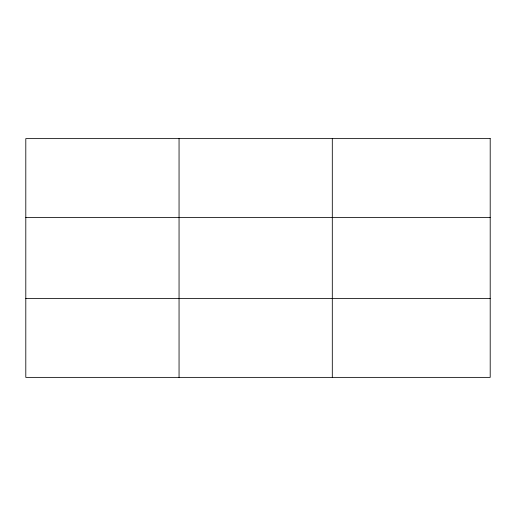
<?xml version="1.0" encoding="UTF-8"?>
<svg xmlns="http://www.w3.org/2000/svg" width="516" height="516" viewBox="0 0 516 516"><rect width="100%" height="100%" fill="white"/><g stroke="black" fill="none" stroke-linecap="round" stroke-linejoin="round"><path stroke-width="0.77" d="M179.052 377.377L179.052 138.623M332.304 377.377L332.304 138.623M25.8 217.41L490.2 217.41M25.8 298.59L490.2 298.59M490.2 138.623L490.2 377.377L25.8 377.377L25.8 138.623L490.2 138.623"/></g></svg>
